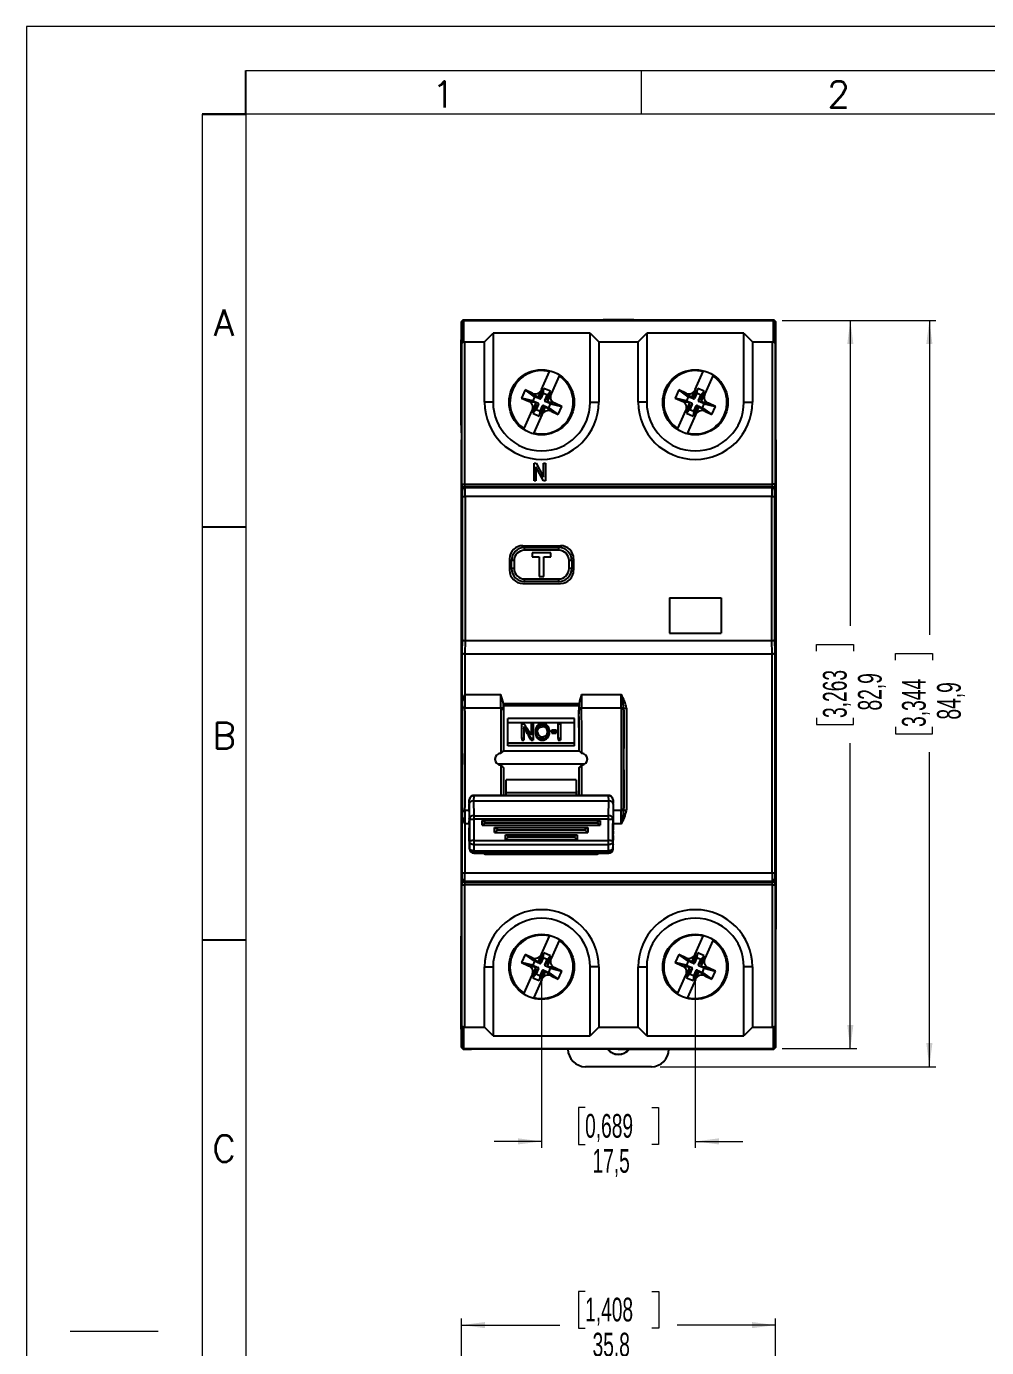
# Model space of a CAD drawing. Header units: millimetres. Extents: x 0 to 210, y 0 to 297.
# Drawn here: x 0 to 109.3, y 146.6 to 297 of the extents above; entities that cross this region are included whole.
import ezdxf

# ---------------------------------------------------------------- set-up
doc = ezdxf.new("R2010")
doc.units = ezdxf.units.MM
doc.layers.add('FORMATO', color=7, linetype='Continuous')
doc.styles.add('SLDTEXTSTYLE0', font='ROMANS')
doc.styles.add('SLDTEXTSTYLE1', font='TXT', dxfattribs={"width": 0.605})
doc.dimstyles.new('SLDDIMSTYLE0', dxfattribs={"dimtxt": 2.7, "dimasz": 2.7, "dimexe": 0, "dimexo": 0.0625, "dimgap": 0.675, "dimtad": 0, "dimdec": 1, "dimrnd": 1e-09, "dimzin": 12, "dimdsep": 46, "dimtxsty": 'SLDTEXTSTYLE1', "dimsah": 1, "dimcen": 0.09, "dimadec": 0, "dimazin": 3, "dimtfac": 1, "dimtdec": 3, "dimtofl": 0, "dimtmove": 0, "dimatfit": 3, "dimfxl": 1, "dimfrac": 2, "dimtolj": 1, "dimtzin": 12, "dimarcsym": 0})
doc.dimstyles.new('SLDDIMSTYLE1', dxfattribs={"dimtxt": 2.7, "dimasz": 2.7, "dimexe": 0, "dimexo": 0.0625, "dimgap": 0.675, "dimtad": 0, "dimdec": 1, "dimrnd": 1e-09, "dimzin": 12, "dimdsep": 46, "dimtxsty": 'SLDTEXTSTYLE1', "dimsah": 1, "dimcen": 0.09, "dimadec": 0, "dimazin": 3, "dimtfac": 1, "dimtdec": 3, "dimtmove": 0, "dimatfit": 0, "dimfxl": 1, "dimfrac": 2, "dimtolj": 1, "dimtzin": 12, "dimarcsym": 0})

# ---------------------------------------------------------------- blocks, each defined once
blk = doc.blocks.new('_D')
at = {"color": 7, "linetype": 'Continuous', "lineweight": 18, "transparency": 16777216}
for p, q in [((86.06, 263.54), (94.56, 263.54)), ((93.81, 263.54), (93.81, 228.78)), ((89.97, 225.91), (89.97, 226.67)), ((89.97, 226.67), (94.17, 226.67)), ((94.17, 226.67), (94.17, 225.91)), ((89.97, 218.29), (89.97, 217.53)), ((94.17, 217.53), (94.17, 218.29)), ((89.97, 217.53), (94.17, 217.53)), ((93.81, 180.66), (93.81, 215.42)), ((86.06, 180.66), (94.56, 180.66))]:
    blk.add_line(p, q, dxfattribs=at)
for points in [[(93.81, 263.54), (93.46, 260.84), (94.16, 260.84)], [(93.81, 180.66), (94.16, 183.36), (93.46, 183.36)]]:
    blk.add_solid(points, dxfattribs=at)
at = {"color": 7, "linetype": 'Continuous', "lineweight": 18, "transparency": 16777216, "char_height": 2.7, "attachment_point": 1, "rotation": 90, "style": 'SLDTEXTSTYLE1'}
for s, insert in [('3,263', (90.69, 218.29)), ('82,9', (94.68, 219.14))]:
    blk.add_mtext(s, dxfattribs=dict(at, insert=insert))
blk = doc.blocks.new('_D_1')
at = {"color": 7, "linetype": 'Continuous', "lineweight": 18, "transparency": 16777216}
for p, q in [((86.06, 263.54), (103.56, 263.54)), ((102.81, 263.54), (102.81, 227.75)), ((98.97, 224.88), (98.97, 225.64)), ((98.97, 225.64), (103.17, 225.64)), ((103.17, 225.64), (103.17, 224.88)), ((98.97, 217.27), (98.97, 216.5)), ((103.17, 216.5), (103.17, 217.27)), ((98.97, 216.5), (103.17, 216.5)), ((102.81, 178.6), (102.81, 214.39)), ((72.16, 178.6), (103.56, 178.6))]:
    blk.add_line(p, q, dxfattribs=at)
for points in [[(102.81, 263.54), (102.46, 260.84), (103.16, 260.84)], [(102.81, 178.6), (103.16, 181.3), (102.46, 181.3)]]:
    blk.add_solid(points, dxfattribs=at)
at = {"color": 7, "linetype": 'Continuous', "lineweight": 18, "transparency": 16777216, "char_height": 2.7, "attachment_point": 1, "rotation": 90, "style": 'SLDTEXTSTYLE1'}
for s, insert in [('3,344', (99.69, 217.27)), ('84,9', (103.68, 218.11))]:
    blk.add_mtext(s, dxfattribs=dict(at, insert=insert))
blk = doc.blocks.new('_D_2')
at = {"color": 7, "linetype": 'Continuous', "lineweight": 18, "transparency": 16777216}
for p, q in [((58.66, 188.97), (58.66, 169.35)), ((76.16, 188.97), (76.16, 169.35)), ((63.61, 173.94), (62.85, 173.94)), ((62.85, 173.94), (62.85, 169.74)), ((71.22, 173.94), (71.98, 173.94)), ((71.98, 173.94), (71.98, 169.74)), ((58.66, 170.1), (53.26, 170.1)), ((76.16, 170.1), (81.56, 170.1)), ((62.85, 169.74), (63.61, 169.74)), ((71.98, 169.74), (71.22, 169.74))]:
    blk.add_line(p, q, dxfattribs=at)
for points in [[(58.66, 170.1), (55.96, 170.45), (55.96, 169.75)], [(76.16, 170.1), (78.86, 169.75), (78.86, 170.45)]]:
    blk.add_solid(points, dxfattribs=at)
at = {"color": 7, "linetype": 'Continuous', "lineweight": 18, "transparency": 16777216, "char_height": 2.7, "attachment_point": 1, "style": 'SLDTEXTSTYLE1'}
for s, insert in [('0,689', (63.61, 173.22)), ('17,5', (64.45, 169.23))]:
    blk.add_mtext(s, dxfattribs=dict(at, insert=insert))
blk = doc.blocks.new('_D_6')
at = {"color": 7, "linetype": 'Continuous', "lineweight": 18, "transparency": 16777216}
for p, q in [((63.61, 153.03), (62.85, 153.03)), ((62.85, 153.03), (62.85, 148.83)), ((71.22, 153.03), (71.99, 153.03)), ((71.99, 153.03), (71.99, 148.83)), ((49.53, 105.1), (49.53, 149.94)), ((49.53, 149.19), (60.74, 149.19)), ((85.3, 149.19), (74.1, 149.19)), ((85.3, 105.19), (85.3, 149.94)), ((62.85, 148.83), (63.61, 148.83)), ((71.99, 148.83), (71.22, 148.83))]:
    blk.add_line(p, q, dxfattribs=at)
for points in [[(49.53, 149.19), (52.23, 148.84), (52.23, 149.54)], [(85.3, 149.19), (82.6, 149.54), (82.6, 148.84)]]:
    blk.add_solid(points, dxfattribs=at)
at = {"color": 7, "linetype": 'Continuous', "lineweight": 18, "transparency": 16777216, "char_height": 2.7, "attachment_point": 1, "style": 'SLDTEXTSTYLE1'}
for s, insert in [('1,408', (63.61, 152.31)), ('35,8', (64.46, 148.32))]:
    blk.add_mtext(s, dxfattribs=dict(at, insert=insert))

msp = doc.modelspace()

# ---------------------------------------------------------------- linework, layer by layer
at = {"color": 7, "linetype": 'Continuous', "lineweight": 25}
for p, q in [((49.51, 259.3), (49.53, 263.4)), ((49.73, 263.6), (49.53, 263.4)), ((49.55, 263.38), (49.53, 263.4)), ((49.75, 263.58), (49.55, 263.38)), ((49.55, 261.08), (49.55, 263.38)), ((49.57, 263.35), (49.77, 263.55)), ((49.77, 263.54), (49.57, 263.34)), ((49.57, 261.08), (49.57, 263.35)), ((49.57, 263.34), (49.57, 263.35)), ((49.58, 261.11), (49.57, 263.34)), ((49.73, 263.6), (49.75, 263.58)), ((49.73, 263.6), (50.69, 263.6)), ((49.89, 263.58), (49.75, 263.58)), ((49.77, 263.55), (49.77, 263.54)), ((49.77, 263.55), (49.82, 263.55)), ((49.77, 263.54), (49.78, 261.12)), ((49.77, 263.54), (85.06, 263.54)), ((49.82, 263.55), (50.79, 263.55)), ((50.84, 263.57), (49.89, 263.58)), ((49.89, 263.55), (49.89, 263.58)), ((50.69, 263.6), (67.37, 263.6)), ((54.41, 263.55), (50.79, 263.55)), ((54.41, 263.57), (50.84, 263.57)), ((50.84, 263.55), (50.84, 263.57)), ((54.41, 263.55), (54.41, 263.57)), ((65.65, 263.59), (65.66, 263.59)), ((65.65, 263.59), (65.65, 263.57)), ((65.65, 263.57), (65.65, 263.59)), ((65.65, 263.57), (69.18, 263.57)), ((69.16, 263.59), (65.66, 263.59)), ((67.37, 263.6), (69.16, 263.6)), ((69.16, 263.59), (69.16, 263.6)), ((69.16, 263.6), (85.1, 263.6)), ((69.16, 263.59), (69.18, 263.59)), ((69.18, 263.57), (69.18, 263.59)), ((69.18, 263.57), (69.18, 263.59)), ((85.05, 261.12), (85.06, 263.54)), ((85.06, 263.54), (85.1, 263.6)), ((85.06, 263.54), (85.06, 263.54)), ((85.26, 263.34), (85.06, 263.54)), ((85.1, 263.6), (85.3, 263.4)), ((85.3, 263.4), (85.1, 263.6)), ((85.1, 263.6), (85.1, 263.6)), ((85.26, 263.34), (85.25, 261.12)), ((85.3, 263.4), (85.26, 263.34)), ((85.3, 263.4), (85.3, 251.5)), ((85.31, 259.3), (85.3, 263.4)), ((52.16, 261.1), (53.13, 262.1)), ((53.13, 262.1), (53.13, 254.22)), ((64.2, 262.1), (53.13, 262.1)), ((64.2, 254.22), (64.2, 262.1)), ((64.2, 262.1), (65.16, 261.1)), ((69.66, 261.1), (70.63, 262.1)), ((70.63, 262.1), (70.63, 254.22)), ((81.7, 262.1), (70.63, 262.1)), ((81.7, 262.1), (82.66, 261.1)), ((81.7, 254.22), (81.7, 262.1)), ((49.55, 261.08), (49.57, 261.08)), ((49.55, 261.08), (49.57, 261.08)), ((49.58, 244.9), (49.58, 261.11)), ((49.88, 261.1), (49.88, 244.9)), ((49.88, 261.1), (52.16, 261.1)), ((52.16, 254.22), (52.16, 261.1)), ((65.16, 261.1), (65.16, 254.22)), ((65.16, 261.1), (69.66, 261.1)), ((69.66, 254.22), (69.66, 261.1)), ((82.66, 261.1), (84.95, 261.1)), ((82.66, 261.1), (82.66, 254.22)), ((84.95, 244.9), (84.95, 261.1)), ((85.25, 261.12), (85.25, 244.9)), ((49.51, 251.6), (49.51, 259.3)), ((49.53, 259.3), (49.51, 259.3)), ((85.31, 259.3), (85.3, 259.3)), ((85.31, 251.6), (85.31, 259.3)), ((58.65, 255.66), (59.56, 257.71)), ((59.56, 257.71), (59.61, 257.81)), ((60.66, 257.22), (59.74, 255.17)), ((60.7, 257.31), (60.66, 257.22)), ((76.15, 255.66), (77.06, 257.71)), ((77.06, 257.71), (77.11, 257.81)), ((78.16, 257.22), (77.24, 255.17)), ((78.2, 257.31), (78.16, 257.22)), ((58.65, 255.66), (58.28, 254.84)), ((58.93, 255.8), (58.61, 255.07)), ((58.84, 255.24), (58.93, 255.8)), ((59.66, 255.48), (58.93, 255.8)), ((76.15, 255.66), (75.78, 254.84)), ((76.43, 255.8), (76.11, 255.07)), ((76.34, 255.24), (76.43, 255.8)), ((77.16, 255.48), (76.43, 255.8)), ((53.13, 254.22), (52.16, 254.22)), ((56.77, 255.62), (56.36, 254.7)), ((56.36, 254.7), (57.18, 254.34)), ((57.65, 254.4), (56.36, 254.7)), ((57.59, 255.25), (56.77, 255.62)), ((57.85, 254.86), (56.77, 255.62)), ((57.18, 254.34), (58.24, 254.14)), ((57.59, 255.25), (58.45, 254.6)), ((57.85, 254.86), (57.65, 254.4)), ((57.65, 254.4), (58.24, 254.14)), ((58.45, 254.6), (57.85, 254.86)), ((58.84, 255.24), (58.58, 254.65)), ((58.58, 254.65), (58.61, 255.07)), ((59.3, 255.04), (58.84, 255.24)), ((59.04, 254.44), (59.3, 255.04)), ((59.33, 254.75), (59.04, 254.44)), ((60.15, 254.11), (59.09, 254.31)), ((59.68, 254.05), (59.09, 254.31)), ((59.3, 255.04), (59.66, 255.48)), ((59.33, 254.75), (59.66, 255.48)), ((59.38, 254.35), (59.74, 255.17)), ((64.2, 254.22), (65.16, 254.22)), ((70.63, 254.22), (69.66, 254.22)), ((74.27, 255.62), (73.86, 254.7)), ((73.86, 254.7), (74.68, 254.34)), ((75.15, 254.4), (73.86, 254.7)), ((75.09, 255.25), (74.27, 255.62)), ((75.35, 254.86), (74.27, 255.62)), ((74.68, 254.34), (75.74, 254.14)), ((75.09, 255.25), (75.95, 254.6)), ((75.35, 254.86), (75.15, 254.4)), ((75.15, 254.4), (75.74, 254.14)), ((75.95, 254.6), (75.35, 254.86)), ((76.34, 255.24), (76.08, 254.65)), ((76.08, 254.65), (76.11, 255.07)), ((76.8, 255.04), (76.34, 255.24)), ((76.54, 254.44), (76.8, 255.04)), ((76.83, 254.75), (76.54, 254.44)), ((77.65, 254.11), (76.59, 254.31)), ((77.18, 254.05), (76.59, 254.31)), ((76.8, 255.04), (77.16, 255.48)), ((76.83, 254.75), (77.16, 255.48)), ((76.88, 254.35), (77.24, 255.17)), ((81.7, 254.22), (82.66, 254.22)), ((56.67, 251.23), (57.59, 253.28)), ((57.95, 254.1), (57.59, 253.28)), ((57.99, 253.7), (57.67, 252.97)), ((58.03, 253.41), (57.67, 252.97)), ((57.67, 252.97), (58.4, 252.65)), ((58.68, 252.79), (57.77, 250.74)), ((57.99, 253.7), (58.29, 254.01)), ((58.29, 254.01), (58.03, 253.41)), ((58.03, 253.41), (58.49, 253.21)), ((58.4, 252.65), (58.72, 253.38)), ((58.49, 253.21), (58.4, 252.65)), ((58.49, 253.21), (58.75, 253.8)), ((58.68, 252.79), (59.05, 253.61)), ((58.75, 253.8), (58.72, 253.38)), ((58.88, 253.85), (59.74, 253.2)), ((58.88, 253.85), (59.48, 253.59)), ((59.48, 253.59), (59.68, 254.05)), ((59.48, 253.59), (60.56, 252.83)), ((59.68, 254.05), (60.97, 253.74)), ((59.74, 253.2), (60.56, 252.83)), ((60.97, 253.74), (60.15, 254.11)), ((60.56, 252.83), (60.97, 253.74)), ((74.17, 251.23), (75.09, 253.28)), ((75.45, 254.1), (75.09, 253.28)), ((75.49, 253.7), (75.17, 252.97)), ((75.53, 253.41), (75.17, 252.97)), ((75.17, 252.97), (75.9, 252.65)), ((76.18, 252.79), (75.27, 250.74)), ((75.49, 253.7), (75.79, 254.01)), ((75.79, 254.01), (75.53, 253.41)), ((75.53, 253.41), (75.99, 253.21)), ((75.9, 252.65), (76.22, 253.38)), ((75.99, 253.21), (75.9, 252.65)), ((75.99, 253.21), (76.25, 253.8)), ((76.18, 252.79), (76.55, 253.61)), ((76.25, 253.8), (76.22, 253.38)), ((76.38, 253.85), (77.24, 253.2)), ((76.38, 253.85), (76.98, 253.59)), ((76.98, 253.59), (77.18, 254.05)), ((76.98, 253.59), (78.06, 252.83)), ((77.18, 254.05), (78.47, 253.74)), ((77.24, 253.2), (78.06, 252.83)), ((78.47, 253.74), (77.65, 254.11)), ((78.06, 252.83), (78.47, 253.74)), ((49.53, 251.6), (49.51, 251.6)), ((49.51, 251.6), (49.52, 249.79)), ((49.53, 251.5), (49.51, 248.44)), ((49.53, 251.55), (49.53, 251.5)), ((56.64, 251.16), (56.67, 251.23)), ((74.14, 251.16), (74.17, 251.23)), ((85.31, 251.6), (85.3, 251.6)), ((85.3, 251.5), (85.31, 248.44)), ((85.31, 249.84), (85.31, 251.6)), ((57.77, 250.74), (57.74, 250.68)), ((75.27, 250.74), (75.24, 250.68)), ((49.51, 248.44), (49.51, 195.76)), ((85.31, 248.44), (85.31, 195.76)), ((57.82, 247.3), (57.81, 247.3)), ((57.81, 245.3), (57.81, 247.3)), ((57.81, 247.3), (58.04, 247.3)), ((57.82, 245.3), (57.82, 247.3)), ((57.82, 247.3), (58.04, 247.3)), ((58.02, 246.89), (58.02, 245.3)), ((58.02, 246.89), (58.02, 246.89)), ((58.02, 246.89), (58.02, 245.3)), ((58.87, 245.3), (58.02, 246.89)), ((58.87, 245.3), (58.02, 246.89)), ((58.04, 247.3), (58.04, 247.3)), ((58.04, 247.3), (58.88, 245.71)), ((58.04, 247.3), (58.88, 245.71)), ((58.88, 247.3), (58.88, 247.3)), ((58.88, 245.71), (58.88, 247.3)), ((58.88, 245.71), (58.88, 247.3)), ((58.88, 247.3), (59.09, 247.3)), ((58.88, 247.3), (59.09, 247.3)), ((59.09, 247.3), (59.09, 247.3)), ((59.09, 247.3), (59.09, 245.3)), ((59.09, 247.3), (59.09, 245.3)), ((57.82, 245.3), (57.81, 245.3)), ((58.02, 245.3), (57.81, 245.3)), ((58.02, 245.3), (57.82, 245.3)), ((58.02, 245.3), (58.02, 245.3)), ((58.87, 245.3), (58.87, 245.3)), ((59.09, 245.3), (58.87, 245.3)), ((59.09, 245.3), (58.87, 245.3)), ((58.88, 245.71), (58.88, 245.71)), ((59.09, 245.3), (59.09, 245.3)), ((49.58, 244.9), (49.88, 244.9)), ((49.64, 244.21), (49.58, 244.3)), ((49.88, 244.9), (84.95, 244.9)), ((49.88, 244.6), (49.94, 244.51)), ((84.95, 244.6), (49.88, 244.6)), ((49.94, 244.51), (84.89, 244.51)), ((84.89, 244.51), (84.95, 244.6)), ((85.25, 244.9), (84.95, 244.9)), ((85.25, 244.3), (85.19, 244.21)), ((49.64, 227.22), (49.64, 243.51)), ((49.64, 243.51), (49.94, 243.51)), ((49.94, 243.51), (49.94, 227.1)), ((84.89, 243.51), (49.94, 243.51)), ((84.89, 227.1), (84.89, 243.51)), ((84.89, 243.51), (85.19, 243.51)), ((85.19, 243.51), (85.19, 227.22)), ((56.51, 237.9), (60.81, 237.9)), ((56.71, 237.38), (56.71, 237.68)), ((56.71, 237.68), (60.61, 237.68)), ((60.61, 237.38), (60.61, 237.68)), ((55.01, 236.4), (55.01, 235.1)), ((55.54, 236.2), (55.24, 236.2)), ((55.24, 235.3), (55.24, 236.2)), ((55.54, 236.2), (55.54, 235.3)), ((60.61, 237.38), (56.71, 237.38)), ((59.7, 237.1), (57.59, 237.1)), ((57.59, 237.1), (57.59, 236.65)), ((57.59, 237.1), (57.59, 237.1)), ((57.59, 237.1), (57.59, 236.65)), ((59.7, 237.1), (57.59, 237.1)), ((57.59, 236.65), (57.59, 236.65)), ((57.59, 236.65), (58.39, 236.65)), ((57.59, 236.65), (58.39, 236.65)), ((58.39, 236.65), (58.39, 236.65)), ((58.39, 236.65), (58.39, 234.4)), ((58.39, 236.65), (58.39, 234.4)), ((58.91, 234.4), (58.91, 236.65)), ((58.91, 236.65), (59.7, 236.65)), ((58.91, 234.4), (58.91, 236.65)), ((58.91, 236.65), (58.91, 236.65)), ((58.91, 236.65), (59.7, 236.65)), ((59.7, 236.65), (59.7, 237.1)), ((59.7, 236.65), (59.7, 237.1)), ((59.7, 237.1), (59.7, 237.1)), ((59.7, 236.65), (59.7, 236.65)), ((61.79, 235.3), (61.79, 236.2)), ((62.09, 236.2), (61.79, 236.2)), ((62.09, 236.2), (62.09, 235.3)), ((62.31, 236.4), (62.31, 235.1)), ((55.54, 235.3), (55.24, 235.3)), ((62.09, 235.3), (61.79, 235.3)), ((49.61, 234), (49.55, 234)), ((49.55, 234), (49.55, 225.5)), ((49.61, 225.5), (49.61, 234)), ((56.51, 233.6), (60.81, 233.6)), ((56.71, 234.12), (60.61, 234.12)), ((56.71, 233.82), (56.71, 234.12)), ((60.61, 233.82), (56.71, 233.82)), ((58.39, 234.4), (58.39, 234.4)), ((58.39, 234.4), (58.91, 234.4)), ((58.39, 234.4), (58.91, 234.4)), ((58.91, 234.4), (58.91, 234.4)), ((60.61, 233.82), (60.61, 234.12)), ((73.21, 231.97), (79.11, 231.97)), ((73.21, 231.97), (73.21, 227.93)), ((73.21, 231.97), (73.22, 231.45)), ((79.11, 231.97), (79.11, 227.93)), ((79.11, 231.97), (79.11, 231.45)), ((49.63, 225.72), (49.64, 227.22)), ((49.94, 227.1), (49.93, 225.6)), ((49.94, 227.1), (84.89, 227.1)), ((49.94, 227.1), (49.94, 227.1)), ((73.22, 228.45), (73.21, 227.93)), ((73.21, 227.93), (79.11, 227.93)), ((79.11, 228.45), (79.11, 227.93)), ((84.89, 227.1), (84.89, 227.1)), ((84.9, 225.6), (84.89, 227.1)), ((85.19, 227.22), (85.2, 225.72)), ((49.63, 219.78), (49.63, 225.72)), ((49.93, 225.6), (84.9, 225.6)), ((49.93, 225.6), (49.93, 220.96)), ((84.9, 200.68), (84.9, 225.6)), ((85.2, 225.72), (85.2, 200.68)), ((49.55, 225.5), (49.61, 225.5)), ((49.94, 219.41), (49.93, 220.96)), ((49.93, 220.96), (49.94, 220.96)), ((49.94, 219.41), (49.94, 220.96)), ((49.94, 220.96), (54.02, 220.96)), ((54.31, 219.94), (54.31, 219.91)), ((54.31, 219.94), (62.92, 219.94)), ((54.31, 219.91), (54.32, 219.68)), ((54.32, 219.68), (54.32, 218.76)), ((62.91, 219.68), (54.32, 219.68)), ((62.91, 219.91), (62.92, 219.94)), ((62.91, 219.91), (62.91, 219.68)), ((62.91, 219.68), (62.91, 218.76)), ((63.21, 220.96), (67.72, 220.96)), ((54.01, 219.41), (49.94, 219.41)), ((49.94, 219.41), (49.94, 219.41)), ((54.81, 215.11), (54.81, 218.24)), ((62.41, 218.24), (54.81, 218.24)), ((62.41, 215.11), (62.41, 218.24)), ((67.71, 219.41), (63.22, 219.41)), ((68.01, 207.78), (68.01, 219.42)), ((68.01, 219.42), (68.31, 219.42)), ((68.31, 219.42), (68.31, 207.78)), ((62.41, 217.74), (54.81, 217.74)), ((56.42, 217.63), (56.64, 217.63)), ((56.42, 215.94), (56.42, 217.63)), ((56.63, 217.32), (56.63, 215.94)), ((57.49, 216.32), (57.49, 217.63)), ((57.49, 217.63), (57.7, 217.63)), ((57.7, 217.63), (57.7, 215.94)), ((57.95, 216.83), (57.95, 216.67)), ((58.75, 217.47), (58.75, 217.31)), ((59.54, 216.85), (59.54, 216.69)), ((59.81, 216.94), (60.31, 216.94)), ((59.81, 216.73), (59.81, 216.94)), ((60.31, 216.73), (59.81, 216.73)), ((59.81, 216.73), (59.81, 216.56)), ((59.81, 216.56), (60.31, 216.56)), ((60.31, 216.94), (60.31, 216.73)), ((60.31, 216.73), (60.31, 216.56)), ((60.56, 217.63), (60.81, 217.63)), ((60.56, 215.94), (60.56, 217.63)), ((60.81, 217.63), (60.81, 215.94)), ((62.41, 215.42), (54.81, 215.42)), ((62.41, 215.11), (54.81, 215.11)), ((56.63, 215.94), (56.42, 215.94)), ((56.42, 215.94), (56.42, 215.78)), ((56.42, 215.78), (56.63, 215.78)), ((56.63, 215.94), (56.63, 215.78)), ((57.7, 215.94), (57.47, 215.94)), ((57.47, 215.94), (57.47, 215.78)), ((57.47, 215.78), (57.7, 215.78)), ((57.7, 215.94), (57.7, 215.78)), ((58.75, 215.92), (58.75, 215.76)), ((60.81, 215.94), (60.56, 215.94)), ((60.56, 215.94), (60.56, 215.78)), ((60.56, 215.78), (60.81, 215.78)), ((60.81, 215.94), (60.81, 215.78)), ((54.01, 214.27), (54, 214.27)), ((54.01, 214.27), (54.01, 214.26)), ((62.95, 214.53), (54.28, 214.53)), ((54.3, 214.56), (54.3, 214.55)), ((62.93, 214.56), (62.93, 214.55)), ((63.22, 214.27), (63.22, 214.26)), ((63.23, 214.27), (63.22, 214.27)), ((63.54, 213.03), (53.69, 213.03)), ((54, 212.93), (54.01, 212.93)), ((54.01, 212.93), (54.01, 212.94)), ((54.3, 212.64), (54.3, 212.64)), ((62.93, 212.64), (62.93, 212.64)), ((63.22, 212.93), (63.22, 212.94)), ((63.22, 212.93), (63.23, 212.93)), ((62.61, 211.26), (54.61, 211.26)), ((54.61, 209.78), (54.61, 211.26)), ((62.61, 211.26), (62.61, 209.78)), ((50.58, 209.32), (50.57, 209.32)), ((50.93, 209.42), (50.92, 208.85)), ((50.94, 209.48), (50.93, 209.47)), ((50.93, 209.42), (50.93, 209.47)), ((50.93, 209.47), (66.29, 209.47)), ((66.29, 209.42), (50.93, 209.42)), ((66.29, 209.48), (50.94, 209.48)), ((62.61, 209.78), (54.61, 209.78)), ((54.61, 209.48), (54.61, 209.78)), ((62.61, 209.78), (62.61, 209.48)), ((66.29, 209.47), (66.29, 209.48)), ((66.29, 209.47), (66.29, 209.42)), ((66.31, 208.85), (66.29, 209.42)), ((66.66, 209.32), (66.65, 209.32)), ((49.61, 208.9), (49.55, 208.9)), ((49.55, 208.9), (49.55, 200.4)), ((49.61, 200.4), (49.61, 208.9)), ((49.93, 206.23), (49.94, 207.78)), ((49.94, 207.78), (49.94, 207.78)), ((49.94, 206.23), (49.94, 207.78)), ((50.41, 208.47), (50.41, 208.05)), ((50.44, 206.79), (50.41, 208.47)), ((50.41, 208.05), (50.43, 206.85)), ((50.43, 208.55), (50.43, 208.98)), ((50.91, 208.85), (50.94, 207.17)), ((50.91, 208.85), (50.92, 208.85)), ((50.92, 208.85), (66.31, 208.85)), ((66.29, 207.17), (66.31, 208.85)), ((66.31, 208.85), (66.31, 208.85)), ((66.79, 208.98), (66.8, 208.55)), ((66.81, 208.47), (66.79, 206.79)), ((66.81, 208.09), (66.8, 206.89)), ((66.81, 208.47), (66.81, 208.09)), ((68.01, 207.78), (68.31, 207.78)), ((49.63, 200.68), (49.63, 207.42)), ((49.94, 206.23), (49.93, 206.23)), ((49.93, 206.23), (49.93, 200.68)), ((50.43, 206.21), (50.43, 206.57)), ((50.44, 206.21), (50.43, 206.21)), ((50.43, 206.21), (50.43, 205.79)), ((50.94, 207.17), (50.94, 206.77)), ((50.94, 207.17), (66.29, 207.17)), ((66.29, 206.77), (50.94, 206.77)), ((51.9, 206.09), (51.9, 206.64)), ((51.9, 206.64), (65.33, 206.64)), ((51.9, 206.64), (52.24, 206.37)), ((52.24, 206.37), (51.9, 206.09)), ((51.9, 206.09), (65.33, 206.09)), ((52.24, 206.37), (64.99, 206.37)), ((64.99, 206.37), (65.33, 206.64)), ((65.33, 206.09), (64.99, 206.37)), ((65.33, 206.64), (65.33, 206.09)), ((66.29, 206.77), (66.29, 207.17)), ((66.8, 206.21), (66.79, 206.21)), ((66.8, 206.59), (66.8, 206.21)), ((66.8, 205.75), (66.8, 206.21)), ((50.43, 204.27), (50.41, 205.47)), ((50.41, 205.05), (50.41, 205.47)), ((50.41, 205.47), (50.42, 205.47)), ((50.41, 205.05), (50.44, 203.4)), ((50.43, 205.79), (50.42, 205.47)), ((50.43, 204.27), (50.43, 205.79)), ((50.44, 205.79), (50.43, 205.79)), ((50.44, 204.95), (50.44, 204.42)), ((53.31, 205.27), (53.31, 205.81)), ((53.31, 205.81), (63.92, 205.81)), ((53.31, 205.81), (53.66, 205.57)), ((53.66, 205.57), (53.31, 205.27)), ((53.31, 205.27), (63.92, 205.27)), ((53.66, 205.57), (63.57, 205.57)), ((54.54, 204.47), (54.54, 205)), ((54.54, 205), (62.69, 205)), ((54.54, 205), (54.88, 204.78)), ((54.88, 204.78), (54.54, 204.47)), ((54.88, 204.78), (62.35, 204.78)), ((62.35, 204.78), (62.69, 205)), ((62.69, 204.47), (62.35, 204.78)), ((62.69, 205), (62.69, 204.47)), ((63.57, 205.57), (63.92, 205.81)), ((63.92, 205.27), (63.57, 205.57)), ((63.92, 205.81), (63.92, 205.27)), ((66.79, 205.75), (66.8, 205.75)), ((66.79, 203.4), (66.81, 205.05)), ((66.79, 204.92), (66.79, 204.39)), ((66.8, 205.43), (66.8, 205.75)), ((66.8, 204.23), (66.81, 205.43)), ((66.8, 205.43), (66.81, 205.43)), ((66.81, 205.43), (66.81, 205.05)), ((50.45, 203.48), (50.45, 204.2)), ((50.45, 203.46), (50.45, 203.48)), ((50.95, 204.35), (66.28, 204.35)), ((50.95, 204.35), (50.95, 203.87)), ((66.28, 203.87), (50.95, 203.87)), ((50.95, 203.87), (50.95, 203.16)), ((50.95, 203.16), (66.28, 203.16)), ((54.54, 204.47), (62.69, 204.47)), ((66.28, 203.87), (66.28, 204.35)), ((66.28, 203.16), (66.28, 203.87)), ((66.78, 203.48), (66.77, 203.46)), ((66.78, 204.2), (66.78, 203.48)), ((50.94, 202.9), (51.98, 202.9)), ((50.95, 202.99), (66.28, 202.99)), ((51.9, 202.94), (51.9, 202.99)), ((52.24, 202.78), (51.9, 202.94)), ((51.94, 202.99), (52.24, 202.78)), ((52.24, 202.78), (64.99, 202.78)), ((53.66, 202.86), (53.42, 202.99)), ((53.44, 202.99), (53.66, 202.86)), ((53.66, 202.86), (54.84, 202.86)), ((54.58, 202.99), (54.88, 202.84)), ((54.88, 202.84), (62.35, 202.84)), ((62.35, 202.84), (62.65, 202.99)), ((62.39, 202.86), (63.57, 202.86)), ((63.57, 202.86), (63.79, 202.99)), ((63.81, 202.99), (63.57, 202.86)), ((64.99, 202.78), (65.29, 202.99)), ((65.33, 202.94), (64.99, 202.78)), ((65.25, 202.9), (66.29, 202.9)), ((65.33, 202.99), (65.33, 202.94)), ((49.55, 200.4), (49.61, 200.4)), ((49.63, 200.68), (49.93, 200.68)), ((49.93, 200.68), (84.9, 200.68)), ((84.9, 200.68), (85.2, 200.68)), ((49.58, 199.9), (49.63, 199.98)), ((49.58, 183.08), (49.58, 199.3)), ((49.58, 199.3), (49.88, 199.3)), ((49.93, 199.68), (49.88, 199.6)), ((49.88, 199.6), (84.95, 199.6)), ((84.95, 199.3), (49.88, 199.3)), ((49.88, 199.3), (49.88, 183.1)), ((84.9, 199.68), (49.93, 199.68)), ((84.95, 199.6), (84.9, 199.68)), ((84.95, 199.3), (85.25, 199.3)), ((84.95, 183.1), (84.95, 199.3)), ((85.2, 199.98), (85.25, 199.9)), ((85.25, 199.3), (85.25, 183.08)), ((49.51, 195.76), (49.53, 192.7)), ((85.31, 195.76), (85.3, 192.7)), ((49.51, 192.6), (49.52, 194.4)), ((85.31, 192.6), (85.31, 194.36)), ((49.51, 184.9), (49.51, 192.6)), ((49.53, 192.6), (49.51, 192.6)), ((49.53, 192.7), (49.53, 192.65)), ((58.65, 191.41), (59.56, 193.46)), ((59.56, 193.46), (59.61, 193.56)), ((60.66, 192.97), (59.74, 190.92)), ((60.7, 193.06), (60.66, 192.97)), ((76.15, 191.41), (77.06, 193.46)), ((77.06, 193.46), (77.11, 193.56)), ((78.16, 192.97), (77.24, 190.92)), ((78.2, 193.06), (78.16, 192.97)), ((85.3, 192.7), (85.3, 180.8)), ((85.31, 192.6), (85.3, 192.6)), ((85.31, 184.9), (85.31, 192.6)), ((56.77, 191.37), (56.36, 190.45)), ((57.59, 191), (56.77, 191.37)), ((57.85, 190.61), (56.77, 191.37)), ((57.59, 191), (58.45, 190.35)), ((58.65, 191.41), (58.28, 190.59)), ((58.84, 190.99), (58.58, 190.4)), ((58.93, 191.55), (58.61, 190.82)), ((58.84, 190.99), (58.93, 191.55)), ((59.3, 190.79), (58.84, 190.99)), ((59.66, 191.23), (58.93, 191.55)), ((59.3, 190.79), (59.66, 191.23)), ((59.33, 190.5), (59.66, 191.23)), ((74.27, 191.37), (73.86, 190.45)), ((75.09, 191), (74.27, 191.37)), ((75.35, 190.61), (74.27, 191.37)), ((75.09, 191), (75.95, 190.35)), ((76.15, 191.41), (75.78, 190.59)), ((76.34, 190.99), (76.08, 190.4)), ((76.43, 191.55), (76.11, 190.82)), ((76.34, 190.99), (76.43, 191.55)), ((76.8, 190.79), (76.34, 190.99)), ((77.16, 191.23), (76.43, 191.55)), ((76.8, 190.79), (77.16, 191.23)), ((76.83, 190.5), (77.16, 191.23)), ((52.16, 189.97), (53.13, 189.97)), ((52.16, 183.1), (52.16, 189.97)), ((53.13, 189.97), (53.13, 182.1)), ((56.36, 190.45), (57.18, 190.09)), ((57.65, 190.15), (56.36, 190.45)), ((57.18, 190.09), (58.24, 189.89)), ((57.95, 189.85), (57.59, 189.03)), ((57.85, 190.61), (57.65, 190.15)), ((57.65, 190.15), (58.24, 189.89)), ((58.45, 190.35), (57.85, 190.61)), ((57.99, 189.45), (58.29, 189.76)), ((58.29, 189.76), (58.03, 189.16)), ((58.49, 188.96), (58.75, 189.55)), ((58.58, 190.4), (58.61, 190.82)), ((58.75, 189.55), (58.72, 189.13)), ((58.88, 189.6), (59.74, 188.95)), ((58.88, 189.6), (59.48, 189.34)), ((59.04, 190.19), (59.3, 190.79)), ((59.33, 190.5), (59.04, 190.19)), ((60.15, 189.86), (59.09, 190.06)), ((59.68, 189.8), (59.09, 190.06)), ((59.38, 190.1), (59.74, 190.92)), ((59.48, 189.34), (59.68, 189.8)), ((59.68, 189.8), (60.97, 189.49)), ((60.97, 189.49), (60.15, 189.86)), ((60.56, 188.58), (60.97, 189.49)), ((65.16, 189.97), (64.2, 189.97)), ((64.2, 182.1), (64.2, 189.97)), ((65.16, 189.97), (65.16, 183.1)), ((69.66, 183.1), (69.66, 189.97)), ((69.66, 189.97), (70.63, 189.97)), ((70.63, 189.97), (70.63, 182.1)), ((73.86, 190.45), (74.68, 190.09)), ((75.15, 190.15), (73.86, 190.45)), ((74.68, 190.09), (75.74, 189.89)), ((75.45, 189.85), (75.09, 189.03)), ((75.35, 190.61), (75.15, 190.15)), ((75.15, 190.15), (75.74, 189.89)), ((75.95, 190.35), (75.35, 190.61)), ((75.49, 189.45), (75.79, 189.76)), ((75.79, 189.76), (75.53, 189.16)), ((75.99, 188.96), (76.25, 189.55)), ((76.08, 190.4), (76.11, 190.82)), ((76.25, 189.55), (76.22, 189.13)), ((76.38, 189.6), (77.24, 188.95)), ((76.38, 189.6), (76.98, 189.34)), ((76.54, 190.19), (76.8, 190.79)), ((76.83, 190.5), (76.54, 190.19)), ((77.65, 189.86), (76.59, 190.06)), ((77.18, 189.8), (76.59, 190.06)), ((76.88, 190.1), (77.24, 190.92)), ((76.98, 189.34), (77.18, 189.8)), ((77.18, 189.8), (78.47, 189.49)), ((78.47, 189.49), (77.65, 189.86)), ((78.06, 188.58), (78.47, 189.49)), ((82.66, 189.97), (81.7, 189.97)), ((81.7, 182.1), (81.7, 189.97)), ((82.66, 189.97), (82.66, 183.1)), ((56.67, 186.98), (57.59, 189.03)), ((57.99, 189.45), (57.67, 188.72)), ((58.03, 189.16), (57.67, 188.72)), ((57.67, 188.72), (58.4, 188.4)), ((58.68, 188.54), (57.77, 186.49)), ((58.03, 189.16), (58.49, 188.96)), ((58.4, 188.4), (58.72, 189.13)), ((58.49, 188.96), (58.4, 188.4)), ((58.68, 188.54), (59.05, 189.36)), ((59.48, 189.34), (60.56, 188.58)), ((59.74, 188.95), (60.56, 188.58)), ((74.17, 186.98), (75.09, 189.03)), ((75.49, 189.45), (75.17, 188.72)), ((75.53, 189.16), (75.17, 188.72)), ((75.17, 188.72), (75.9, 188.4)), ((76.18, 188.54), (75.27, 186.49)), ((75.53, 189.16), (75.99, 188.96)), ((75.9, 188.4), (76.22, 189.13)), ((75.99, 188.96), (75.9, 188.4)), ((76.18, 188.54), (76.55, 189.36)), ((76.98, 189.34), (78.06, 188.58)), ((77.24, 188.95), (78.06, 188.58)), ((56.64, 186.91), (56.67, 186.98)), ((57.77, 186.49), (57.74, 186.43)), ((74.14, 186.91), (74.17, 186.98)), ((75.27, 186.49), (75.24, 186.43)), ((49.53, 184.9), (49.51, 184.9)), ((49.53, 180.8), (49.51, 184.9)), ((85.3, 184.9), (85.31, 184.9)), ((85.3, 180.8), (85.31, 184.9)), ((49.55, 183.07), (49.57, 183.07)), ((49.55, 183.07), (49.55, 180.82)), ((49.55, 183.07), (49.57, 183.07)), ((49.57, 180.85), (49.58, 183.08)), ((49.57, 180.85), (49.57, 183.07)), ((49.78, 183.08), (49.77, 180.66)), ((49.88, 183.1), (52.16, 183.1)), ((53.13, 182.1), (52.16, 183.1)), ((53.13, 182.1), (64.2, 182.1)), ((65.16, 183.1), (64.2, 182.1)), ((65.16, 183.1), (69.66, 183.1)), ((70.63, 182.1), (69.66, 183.1)), ((70.63, 182.1), (81.7, 182.1)), ((82.66, 183.1), (81.7, 182.1)), ((82.66, 183.1), (84.95, 183.1)), ((85.06, 180.66), (85.05, 183.08)), ((85.25, 183.08), (85.26, 180.85)), ((49.53, 180.8), (49.55, 180.82)), ((49.53, 180.8), (49.73, 180.6)), ((49.55, 180.82), (49.75, 180.62)), ((49.57, 180.85), (49.57, 180.85)), ((49.57, 180.85), (49.77, 180.66)), ((49.77, 180.65), (49.57, 180.85)), ((49.75, 180.62), (49.73, 180.6)), ((49.73, 180.6), (50.69, 180.6)), ((54.41, 180.62), (49.75, 180.62)), ((49.77, 180.66), (85.06, 180.66)), ((49.77, 180.66), (49.77, 180.65)), ((54.41, 180.65), (49.77, 180.65)), ((67.37, 180.6), (50.69, 180.6)), ((54.41, 180.62), (54.41, 180.65)), ((67.37, 180.6), (85.1, 180.6)), ((85.06, 180.66), (85.26, 180.85)), ((85.06, 180.66), (85.06, 180.66)), ((85.1, 180.6), (85.06, 180.66)), ((85.3, 180.8), (85.1, 180.6)), ((85.1, 180.6), (85.3, 180.8)), ((85.1, 180.6), (85.1, 180.6)), ((85.26, 180.85), (85.3, 180.8)), ((71.16, 178.6), (63.66, 178.6))]:
    msp.add_line(p, q, dxfattribs=at)
at = {"color": 1, "linetype": 'Continuous', "lineweight": 25}
for p, q in [((50.69, 263.6), (50.69, 263.6)), ((65.66, 263.59), (65.66, 263.6)), ((56.71, 237.68), (56.71, 237.69)), ((60.61, 237.68), (60.61, 237.69)), ((55.24, 236.2), (55.22, 236.2)), ((62.09, 236.2), (62.11, 236.2)), ((55.24, 235.3), (55.22, 235.3)), ((62.09, 235.3), (62.11, 235.3)), ((56.71, 233.82), (56.71, 233.81)), ((60.61, 233.82), (60.61, 233.81)), ((62.96, 214.52), (54.27, 214.52)), ((49.94, 207.78), (50.42, 207.78)), ((66.81, 207.78), (67.71, 207.78)), ((50.43, 206.23), (49.94, 206.23)), ((67.72, 206.23), (66.8, 206.23)), ((50.44, 204.27), (50.43, 204.27)), ((50.95, 203.16), (50.95, 202.99)), ((66.28, 202.99), (66.28, 203.16)), ((66.79, 204.23), (66.8, 204.23)), ((50.94, 202.91), (51.95, 202.91)), ((50.94, 202.91), (50.94, 202.9)), ((65.27, 202.91), (66.29, 202.91)), ((66.29, 202.9), (66.29, 202.91)), ((50.69, 180.6), (50.69, 180.6))]:
    msp.add_line(p, q, dxfattribs=at)
at = {"color": 7, "linetype": 'Continuous', "lineweight": 25, "flags": 128}
for points in [[(49.94, 219.41), (49.9, 219.42), (49.86, 219.42), (49.81, 219.44), (49.73, 219.5), (49.64, 219.72), (49.63, 219.77), (49.63, 219.77), (49.63, 219.78)], [(58.16, 216.67), (58.23, 217.02), (58.34, 217.16), (58.49, 217.26), (58.68, 217.3), (58.75, 217.31)], [(49.64, 212.94), (49.64, 212.94), (49.64, 212.98), (49.64, 213.09), (49.64, 213.26), (49.64, 213.46), (49.64, 213.6)], [(49.63, 207.42), (49.63, 207.42), (49.63, 207.43), (49.64, 207.48), (49.73, 207.69), (49.81, 207.76), (49.86, 207.78), (49.9, 207.78), (49.94, 207.78)], [(50.95, 204.35), (50.86, 204.34), (50.76, 204.33), (50.68, 204.32), (50.6, 204.3), (50.54, 204.28), (50.49, 204.25), (50.46, 204.22), (50.45, 204.2)], [(50.95, 203.87), (50.86, 203.88), (50.76, 203.9), (50.68, 203.93), (50.6, 203.97), (50.54, 204.02), (50.49, 204.07), (50.46, 204.13), (50.45, 204.2)], [(50.45, 203.49), (50.45, 203.49), (50.45, 203.46)], [(50.95, 203.16), (50.86, 203.17), (50.76, 203.19), (50.68, 203.22), (50.6, 203.26), (50.54, 203.3), (50.49, 203.36), (50.46, 203.42), (50.45, 203.48)], [(66.78, 204.2), (66.77, 204.22), (66.74, 204.25), (66.69, 204.28), (66.63, 204.3), (66.55, 204.32), (66.47, 204.33), (66.37, 204.34), (66.28, 204.35)], [(66.78, 204.2), (66.77, 204.13), (66.74, 204.07), (66.69, 204.02), (66.63, 203.97), (66.55, 203.93), (66.47, 203.9), (66.37, 203.88), (66.28, 203.87)], [(66.78, 203.48), (66.77, 203.42), (66.74, 203.36), (66.69, 203.3), (66.63, 203.26), (66.55, 203.22), (66.47, 203.19), (66.37, 203.17), (66.28, 203.16)], [(66.77, 203.46), (66.78, 203.49), (66.78, 203.49)]]:
    msp.add_lwpolyline(points, dxfattribs=at)
at = {"color": 7, "linetype": 'Continuous', "lineweight": 25}
for centre in [(58.66, 254.22), (58.66, 254.22), (76.16, 254.22), (76.16, 254.22), (58.66, 189.97), (58.66, 189.97), (76.16, 189.97), (76.16, 189.97)]:
    msp.add_circle(centre, 3.71, dxfattribs=at)
for centre, radius, start, end in [((49.88, 261.4), 0.3, 250.7287, 270), ((84.95, 261.4), 0.3, 270, 289.171), ((58.66, 254.22), 3.6, 75.5625, 236.3744), ((58.66, 254.22), 3.6, 255.5625, 56.3744), ((76.16, 254.22), 3.6, 75.5625, 236.3744), ((76.16, 254.22), 3.6, 255.5625, 56.3744), ((57.92, 255.98), 0.8, 245.9685, 335.9685), ((75.42, 255.98), 0.8, 245.9685, 335.9685), ((58.66, 254.22), 6.5, 180, 0), ((58.66, 254.22), 5.53, 180, 0), ((56.86, 253.61), 0.8, 335.9685, 65.9685), ((58.2, 254.05), 0.1, 335.9685, 65.9685), ((58.25, 255.23), 0.396, 275.3282, 335.9685), ((58.49, 254.69), 0.1, 245.9685, 335.9685), ((59.13, 254.4), 0.1, 155.9685, 245.9685), ((59.7, 254.59), 0.396, 155.9685, 216.6088), ((60.47, 254.84), 0.8, 155.9685, 245.9685), ((76.16, 254.22), 6.5, 180, 0), ((76.16, 254.22), 5.53, 180, 0), ((74.36, 253.61), 0.8, 335.9685, 65.9685), ((75.7, 254.05), 0.1, 335.9685, 65.9685), ((75.75, 255.23), 0.396, 275.3282, 335.9685), ((75.99, 254.69), 0.1, 245.9685, 335.9685), ((76.63, 254.4), 0.1, 155.9685, 245.9685), ((77.2, 254.59), 0.396, 155.9685, 216.6088), ((77.97, 254.84), 0.8, 155.9685, 245.9685), ((57.63, 253.86), 0.396, 335.9685, 36.6088), ((59.41, 252.47), 0.8, 65.9685, 155.9685), ((59.08, 253.21), 0.396, 95.3282, 155.9685), ((58.84, 253.76), 0.1, 65.9685, 155.9685), ((75.13, 253.86), 0.396, 335.9685, 36.6088), ((76.91, 252.47), 0.8, 65.9685, 155.9685), ((76.58, 253.21), 0.396, 95.3282, 155.9685), ((76.34, 253.76), 0.1, 65.9685, 155.9685), ((49.88, 244.3), 0.3, 90.001, 179.9986), ((49.94, 244.21), 0.3, 90.001, 179.9986), ((84.89, 244.21), 0.3, 0.0014, 89.999), ((84.95, 244.3), 0.3, 0.0014, 89.999), ((56.51, 236.4), 1.5, 90, 180), ((56.71, 236.2), 1.48, 90, 180), ((60.61, 236.2), 1.48, 0, 90), ((60.81, 236.4), 1.5, 0, 90), ((56.71, 236.2), 1.18, 90, 180), ((60.61, 236.2), 1.18, 0, 90), ((56.51, 235.1), 1.5, 180, 270), ((56.71, 235.3), 1.48, 180, 270), ((56.71, 235.3), 1.18, 180, 270), ((60.61, 235.3), 1.48, 270, 0), ((60.61, 235.3), 1.18, 270, 0), ((60.81, 235.1), 1.5, 270, 0), ((51.2, 220.01), 1.59, 143.0887, 188.5872), ((49.38, 219.08), 5, 9.9487, 22.1442), ((67.85, 219.08), 5, 157.8558, 170.0513), ((57.12, 218.13), 10.97, 6.7571, 14.9863), ((64.45, 218.81), 3.91, 8.8869, 33.3399), ((54.04, 219.14), 0.274, 8.3518, 96.0737), ((63.19, 219.14), 0.274, 83.9263, 171.6482), ((67.74, 219.14), 0.274, 8.3518, 96.0737), ((58.79, 216.87), 0.837, 139.0981, 182.3068), ((58.79, 216.75), 0.836, 174.611, 267.1527), ((58.77, 216.58), 0.821, 173.3298, 268.2761), ((58.72, 216.85), 0.797, 88.2319, 135.0127), ((58.73, 216.9), 0.574, 88.3827, 186.8879), ((59.04, 216.82), 0.876, 179.3606, 205.7315), ((58.72, 216.76), 0.623, 272.5889, 9.0604), ((58.78, 216.89), 0.76, 43.1405, 92.6391), ((58.77, 216.9), 0.568, 355.3102, 91.6792), ((58.77, 216.74), 0.566, 355.2478, 91.8817), ((58.73, 216.74), 0.821, 271.4044, 7.9134), ((58.71, 216.59), 0.837, 272.5393, 6.9322), ((58.75, 216.88), 0.794, 358.1886, 41.9012), ((58.75, 216.69), 0.558, 207.3072, 269.8785), ((13.99, 213.8), 35.66, 359.682, 0.7234), ((148.2, 213.58), 98.56, 179.6084, 180.3488), ((54.01, 213.6), 0.668, 91.415, 268.585), ((54.01, 213.6), 0.662, 90.4254, 269.5746), ((74.56, 193.83), 28.99, 134.3516, 135.162), ((50.08, 201.3), 18.46, 44.607, 45.8793), ((63.21, 213.6), 0.662, 270.4254, 89.5746), ((63.21, 213.6), 0.668, 271.415, 88.585), ((67.15, 225.9), 18.46, 224.607, 225.8793), ((42.67, 233.37), 28.99, 314.3516, 315.162), ((50.91, 208.95), 0.475, 86.8999, 176.721), ((50.93, 208.97), 0.5, 136.8747, 178.8897), ((50.94, 208.98), 0.5, 90, 136.8747), ((66.29, 208.98), 0.5, 43.1253, 90), ((66.32, 208.95), 0.475, 3.279, 93.1001), ((66.29, 208.97), 0.5, 1.1103, 43.1253), ((67.74, 208.06), 0.274, 263.9263, 351.6482), ((58.05, 208.89), 10.03, 344.6276, 353.629), ((64.45, 208.38), 3.91, 326.6601, 351.1131), ((51.2, 207.19), 1.59, 171.4128, 216.9113), ((50.89, 206.72), 0.455, 83.6094, 170.9646), ((50.8, 209.45), 2.68, 262.2372, 272.9472), ((66.34, 206.72), 0.455, 9.0354, 96.3906), ((66.43, 209.45), 2.68, 267.0528, 277.7628), ((50.93, 203.41), 0.495, 181.0416, 270.5364), ((50.94, 203.4), 0.5, 180.7793, 270), ((50.95, 203.49), 0.5, 182.9746, 270), ((66.28, 203.49), 0.5, 270, 357.0254), ((66.3, 203.41), 0.495, 269.4636, 358.9584), ((66.29, 203.4), 0.5, 270, 359.2207), ((49.88, 199.9), 0.3, 180.0014, 269.999), ((49.93, 199.98), 0.3, 180.0014, 269.999), ((84.9, 199.98), 0.3, 270.001, 359.9986), ((84.95, 199.9), 0.3, 270.001, 359.9986), ((58.66, 189.97), 6.5, 0, 180), ((58.66, 189.97), 5.53, 0, 180), ((76.16, 189.97), 6.5, 0, 180), ((76.16, 189.97), 5.53, 0, 180), ((58.66, 189.97), 3.6, 75.5625, 236.3744), ((58.66, 189.97), 3.6, 255.5625, 56.3744), ((76.16, 189.97), 3.6, 75.5625, 236.3744), ((76.16, 189.97), 3.6, 255.5625, 56.3744), ((57.92, 191.73), 0.8, 245.9685, 335.9685), ((75.42, 191.73), 0.8, 245.9685, 335.9685), ((56.86, 189.36), 0.8, 335.9685, 65.9685), ((57.63, 189.61), 0.396, 335.9685, 36.6088), ((58.2, 189.8), 0.1, 335.9685, 65.9685), ((58.25, 190.98), 0.396, 275.3282, 335.9685), ((58.49, 190.44), 0.1, 245.9685, 335.9685), ((58.84, 189.51), 0.1, 65.9685, 155.9685), ((59.13, 190.15), 0.1, 155.9685, 245.9685), ((59.7, 190.34), 0.396, 155.9685, 216.6088), ((60.47, 190.59), 0.8, 155.9685, 245.9685), ((74.36, 189.36), 0.8, 335.9685, 65.9685), ((75.13, 189.61), 0.396, 335.9685, 36.6088), ((75.7, 189.8), 0.1, 335.9685, 65.9685), ((75.75, 190.98), 0.396, 275.3282, 335.9685), ((75.99, 190.44), 0.1, 245.9685, 335.9685), ((76.34, 189.51), 0.1, 65.9685, 155.9685), ((76.63, 190.15), 0.1, 155.9685, 245.9685), ((77.2, 190.34), 0.396, 155.9685, 216.6088), ((77.97, 190.59), 0.8, 155.9685, 245.9685), ((59.41, 188.22), 0.8, 65.9685, 155.9685), ((59.08, 188.96), 0.396, 95.3282, 155.9685), ((76.91, 188.22), 0.8, 65.9685, 155.9685), ((76.58, 188.96), 0.396, 95.3282, 155.9685), ((49.88, 182.8), 0.3, 90, 109.2713), ((84.95, 182.8), 0.3, 70.829, 90), ((63.66, 180.6), 2, 180.0001, 270.0001), ((67.41, 181.61), 1.6, 218.625, 321.375), ((67.41, 181.6), 1.6, 218.688, 321.312), ((71.16, 180.6), 2, 269.9999, 359.9999)]:
    msp.add_arc(centre, radius, start, end, dxfattribs=at)
at = {"color": 1, "linetype": 'Continuous', "lineweight": 25}
for centre, start, end in [((50.93, 208.97), 89.9969, 136.8744), ((50.94, 208.98), 89.9969, 136.8744), ((66.29, 208.98), 43.1255, 90.0032), ((66.29, 208.97), 43.1255, 90.0032)]:
    msp.add_arc(centre, 0.5, start, end, dxfattribs=at)
at = {"color": 7, "linetype": 'Continuous', "lineweight": 25}
for centre, major_axis, ratio, start_param, end_param in [((49.88, 261.54), (0.266, 0.516), 0.267947, 2.665679, 3.896636), ((84.95, 261.54), (-0.266, 0.515), 0.269477, 2.38596, 3.618669), ((49.58, 244.9), (0, 0.6), 0.003491, 1.570796, 3.136357), ((49.64, 243.51), (0, 0.7), 0.003491, 4.712389, 6.277949), ((49.88, 244.9), (0, 0.3), 0.006981, 1.570796, 3.136357), ((49.94, 243.51), (0, 1), 0.002443, 4.712389, 6.277949), ((84.89, 243.51), (0, 1), 0.002443, 0.005236, 1.570796), ((84.95, 244.9), (0, 0.3), 0.006981, 3.146829, 4.712389), ((85.19, 243.51), (0, 0.7), 0.003491, 0.005236, 1.570796), ((85.25, 244.9), (0, 0.6), 0.003491, 3.146829, 4.712389), ((49.94, 227.22), (0.3, -0.001), 0.414212, 3.145806, 4.713112), ((84.89, 227.22), (0.3, 0.001), 0.414212, 4.711666, 6.278972), ((49.93, 225.72), (0.3, -0.001), 0.414212, 3.145806, 4.713112), ((49.94, 226.02), (-0.001, -0.424), 0.707105, 0.001446, 0.002468), ((84.9, 225.72), (0.3, 0.001), 0.414212, 4.711666, 6.278972), ((84.89, 226.02), (0.001, -0.424), 0.707105, 6.280717, 6.281739), ((49.62, 213.6), (0, 7.2), 0.003491, 3.681305, 5.743473), ((54, 220.96), (0, 2), 0.006021, 3.825181, 4.712389), ((54.3, 220.96), (0, 2.3), 0.005236, 3.825181, 4.23456), ((62.93, 220.96), (0, 2.3), 0.005236, 2.048626, 2.458005), ((63.23, 220.96), (0, 2), 0.006021, 1.570796, 2.458005), ((67.7, 220.96), (0, 2), 0.006021, 3.825181, 4.712389), ((49.92, 213.6), (0, 7.5), 0.003351, 3.825181, 5.599597), ((54.04, 213.6), (0, 7.5), 0.005027, 0.683588, 1.481616), ((54.34, 213.6), (0, 7.2), 0.005236, 0.683588, 1.437512), ((54.34, 213.6), (0, 6.35), 0.005236, 0.622222, 1.419839), ((62.89, 213.6), (0, 6.35), 0.005236, 4.863346, 5.660963), ((62.89, 213.6), (0, 7.2), 0.005236, 4.845673, 5.599597), ((63.19, 213.6), (0, 7.5), 0.005027, 4.801569, 5.599597), ((67.74, 213.6), (0, 7.5), 0.005027, 0.683588, 2.458005), ((68.04, 213.6), (0, 7.2), 0.005236, 0.683588, 2.458005), ((68, 220.96), (0, 2.3), 0.005236, 3.825181, 3.975401), ((56.94, 213.6), (-2.85, 5.96), 0.235002, 5.00191, 5.268547), ((56.94, 213.6), (-2.71, 5.66), 0.235002, 4.993007, 5.273786), ((57.17, 213.6), (-2.85, 5.96), 0.234976, 5.070543, 5.336839), ((53.39, 213.6), (6.35, 6.35), 0.003702, 1.423542, 1.470041), ((63.84, 213.6), (6.35, -6.35), 0.003702, 1.671552, 1.718051), ((53.39, 213.6), (6.35, -6.35), 0.003702, 4.813145, 4.859643), ((54.34, 213.6), (0, 6.35), 0.005236, 1.721753, 2.276365), ((62.89, 213.6), (0, 6.35), 0.005236, 4.006821, 4.561432), ((63.84, 213.6), (6.35, 6.35), 0.003702, 4.565134, 4.611633), ((50.91, 208.47), (0.5, 0), 0.761437, 1.570978, 3.141698), ((66.31, 208.47), (0.5, 0), 0.761437, 6.28308, 7.8538), ((67.7, 206.23), (0, 2), 0.006021, 4.712389, 5.599597), ((68, 206.23), (0, 2.3), 0.005236, 5.449377, 5.599597), ((50.43, 205.83), (-0.01, 1.34), 0.006645, 4.007082, 5.577821), ((50.49, 206.43), (-0.04, 7.5), 0.006645, 1.523037, 1.873545), ((50.99, 206.43), (-0.04, 7), 0.007119, 1.523031, 1.873539), ((66.24, 206.43), (0.04, 7), 0.007119, 4.409646, 4.760154), ((66.74, 206.43), (0.04, 7.5), 0.006645, 4.40964, 4.760148), ((66.8, 205.83), (0.01, 1.4), 0.006645, 0.705383, 2.276103), ((50.43, 205.29), (-0.01, 1.34), 0.006645, 2.436362, 4.007082), ((50.49, 196.06), (-0.04, 7.5), 0.006645, 6.140619, 6.491127), ((66.74, 196.06), (0.04, 7.5), 0.006645, 6.075244, 6.425751), ((66.8, 205.29), (0.01, 1.4), 0.006645, 2.276103, 3.846823), ((49.63, 200.68), (0, 0.7), 0.003491, 3.146829, 4.712389), ((49.93, 200.68), (0, 1), 0.002443, 3.146829, 4.712389), ((84.9, 200.68), (0, 1), 0.002443, 1.570796, 3.136357), ((85.2, 200.68), (0, 0.7), 0.003491, 1.570796, 3.136357), ((49.58, 199.3), (0, 0.6), 0.003491, 0.005236, 1.570796), ((49.88, 199.3), (0, 0.3), 0.006981, 0.005236, 1.570796), ((84.95, 199.3), (0, 0.3), 0.006981, 4.712389, 6.277949), ((85.25, 199.3), (0, 0.6), 0.003491, 4.712389, 6.277949), ((49.88, 182.66), (-0.266, 0.516), 0.267947, 5.528142, 6.759099), ((84.95, 182.66), (0.266, 0.515), 0.269477, 5.806109, 7.038818)]:
    msp.add_ellipse(centre, major_axis=major_axis, ratio=ratio, start_param=start_param, end_param=end_param, dxfattribs=at)
at = {"color": 1, "linetype": 'Continuous', "lineweight": 25}
for centre, major_axis, ratio, start_param, end_param in [((54.04, 213.6), (0, 7.5), 0.005027, 1.659976, 2.152006), ((54.34, 213.6), (0, 7.2), 0.005236, 1.70408, 2.179631), ((62.89, 213.6), (0, 7.2), 0.005236, 4.103555, 4.579105), ((63.19, 213.6), (0, 7.5), 0.005027, 4.13118, 4.623209), ((50.99, 196.06), (-0.04, 7), 0.007119, 0.147296, 0.207936), ((66.24, 196.06), (0.04, 7), 0.007119, 6.075249, 6.135889)]:
    msp.add_ellipse(centre, major_axis=major_axis, ratio=ratio, start_param=start_param, end_param=end_param, dxfattribs=at)
at = {"layer": 'FORMATO', "lineweight": 18}
for p, q in [((0, 297), (0, 0)), ((210, 297), (0, 297)), ((25, 292), (205, 292)), ((70, 292), (70, 287)), ((20, 287), (20, 5)), ((25, 287), (25, 5)), ((205, 287), (25, 287)), ((5, 148.5), (15, 148.5))]:
    msp.add_line(p, q, dxfattribs=at)
at = {"layer": 'FORMATO'}
for p, q in [((25, 287), (25, 292)), ((25, 287), (20, 287)), ((20, 287), (25, 287)), ((25, 240), (20, 240)), ((25, 193), (20, 193))]:
    msp.add_line(p, q, dxfattribs=at)

# ---------------------------------------------------------------- texts
at = {"layer": 'FORMATO', "char_height": 3, "attachment_point": 2, "style": 'SLDTEXTSTYLE0'}
for s, insert in [('1', (47.48, 290.78)), ('2', (92.48, 290.78)), ('A', (22.48, 264.78)), ('B', (22.5, 217.78)), ('C', (22.5, 170.78))]:
    msp.add_mtext(s, dxfattribs=dict(at, insert=insert))

# ---------------------------------------------------------------- dimensions: what is measured, and where the dimension line sits
at = {"color": 7, "linetype": 'Continuous', "lineweight": 18}
for base, p2, picture, middle in [((102.81, 178.6), (71.16, 178.6), '_D_1', (102.81, 221.07)), ((93.81, 180.66), (85.06, 180.66), '_D', (93.81, 222.1))]:
    dim = msp.add_linear_dim(base=base, p1=(85.06, 263.54), p2=p2, angle=90, dimstyle='SLDDIMSTYLE0', dxfattribs=at)
    dim.commit()
    dim.dimension.update_dxf_attribs({"geometry": picture, "text_midpoint": middle, "dimtype": 160})
for base, p1, p2, dimstyle, picture, middle in [((58.66, 170.1), (76.16, 189.97), (58.66, 189.97), 'SLDDIMSTYLE1', '_D_2', (67.41, 170.1)), ((85.3, 149.19), (49.53, 104.1), (85.3, 104.19), 'SLDDIMSTYLE0', '_D_6', (67.42, 149.19))]:
    dim = msp.add_linear_dim(base=base, p1=p1, p2=p2, dimstyle=dimstyle, dxfattribs=at)
    dim.commit()
    dim.dimension.update_dxf_attribs({"geometry": picture, "text_midpoint": middle, "dimtype": 160})

doc.saveas('drawing.dxf')
